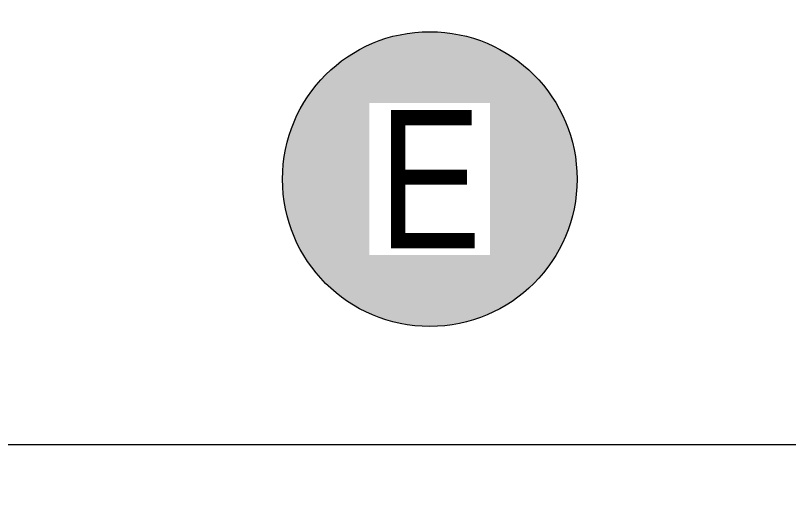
# Model space of a CAD drawing. Header units: feet. Extents: x 0 to 6437249, y 0 to 1884635.
# Drawn here: x 6434979.39 to 6434984.64, y 1884129.31 to 1884132.62 of the extents above; entities that cross this region are included whole.
import ezdxf
from ezdxf import colors
from ezdxf.entities.mleader import LeaderData, LeaderLine
from ezdxf.math import Vec2, Vec3

# ---------------------------------------------------------------- set-up
doc = ezdxf.new("R2010")
doc.units = ezdxf.units.FT
doc.header["$MEASUREMENT"] = 0
doc.linetypes.add('HIDDEN2', pattern=[0.1875, 0.125, -0.0625])
for name, color, linetype, lineweight in [('V-ANNO-LEGN-SYMB-', 7, 'Continuous', 13), ('VF-TOPO-TEXT-', 1, 'Continuous', 25), ('VN-TOPO-TREE', 252, 'Continuous', 13)]:
    doc.layers.add(name, color=color, linetype=linetype, lineweight=lineweight)
doc.layers.add('V-DETL-SYMB-MASK-', color=253, linetype='Continuous')
doc.styles.add('CG-Symbol', font='arial.ttf', dxfattribs={"width": 0.8, "height": 0.09375})
doc.styles.add('NCS1-Anno', font='arial.ttf', dxfattribs={"width": 0.8, "height": 0.1})
doc.styles.get("Standard").update_dxf_attribs({"font": 'arial.ttf'})

# ---------------------------------------------------------------- blocks, each defined once
blk = doc.blocks.new('Backflow Preventer')
h = blk.add_hatch()
h.set_pattern_fill('ANSI38', color=0, scale=0.005, angle=-90, style=0)
h.paths.add_polyline_path([(0, 0), (-0.09, 0.05196), (-0.09, -0.05196)])
at = {"color": 0}
blk.add_line((-0.095, 0), (0.095, 0), dxfattribs=at)
for points in [[(0, 0), (-0.09, 0.05196), (-0.09, -0.05196)], [(0.09, 0), (0, 0.05196), (0, -0.05196)]]:
    blk.add_lwpolyline(points, close=True, dxfattribs=at)
blk = doc.blocks.new('Bollard')
h = blk.add_hatch(color=256)
h.dxf.hatch_style = 1
edge = h.paths.add_edge_path()
edge.add_arc((0, 0), 0.05, 0, 360)
blk.add_circle((0, 0), 0.05)
blk = doc.blocks.new('Catch Basin')
at = {"color": 0}
for p, q in [((-0.01818, 0), (-0.01818, 0.04036)), ((0.01818, 0), (0.01818, 0.04036)), ((-0.06898, 0.02924), (-0.06898, -0.06054)), ((0.06898, 0.02924), (-0.06898, 0.02924)), ((0.06898, -0.06054), (0.06898, 0.02924)), ((-0.06898, 0), (0.06898, 0)), ((-0.06746, -0.06054), (-0.06746, 0)), ((-0.05249, -0.06054), (-0.05249, 0)), ((-0.05097, -0.06054), (-0.05097, 0)), ((-0.03525, -0.06054), (-0.03525, 0)), ((-0.03373, -0.06054), (-0.03373, 0)), ((-0.018, -0.06054), (-0.018, 0)), ((-0.01648, -0.06054), (-0.01648, 0)), ((-0.00076, -0.06054), (-0.00076, 0)), ((0.00076, -0.06054), (0.00076, 0)), ((0.01648, -0.06054), (0.01648, 0)), ((0.018, -0.06054), (0.018, 0)), ((0.03373, -0.06054), (0.03373, 0)), ((0.03525, -0.06054), (0.03525, 0)), ((0.05097, -0.06054), (0.05097, 0)), ((0.05249, -0.06054), (0.05249, 0)), ((0.06777, -0.06054), (0.06777, 0)), ((-0.06898, -0.06054), (0.06898, -0.06054))]:
    blk.add_line(p, q, dxfattribs=at)
for p in [(-0.05173, 0), (-0.03449, 0), (-0.01724, 0), (0, 0), (0.01724, 0), (0.03449, 0), (0.05173, 0)]:
    blk.add_point(p)
blk = doc.blocks.new('Curb Drain')
h = blk.add_hatch(color=256)
h.dxf.hatch_style = 1
edge = h.paths.add_edge_path()
edge.add_arc((0, 0), 0.05, 180, 225)
edge.add_arc((0, 0), 0.05, 225, 315)
edge.add_arc((0, 0), 0.05, 315, 360)
edge.add_line((0.05, 0), (-0.05, 0))
blk.add_line((-0.05, 0), (0.05, 0))
blk.add_circle((0, 0), 0.05)
blk = doc.blocks.new('Communication Box')
at = {"layer": 'V-DETL-SYMB-MASK-'}
h = blk.add_hatch(color=256, dxfattribs=at)
h.dxf.hatch_style = 1
edge = h.paths.add_edge_path()
edge.add_line((0.05, -0.025), (0.05, 0.025))
edge.add_arc((0.025, 0.025), 0.025, 0, 90)
edge.add_line((0.025, 0.05), (-0.025, 0.05))
edge.add_arc((-0.025, 0.025), 0.025, 90, 180)
edge.add_line((-0.05, 0.025), (-0.05, -0.025))
edge.add_arc((-0.025, -0.025), 0.025, 180, 270)
edge.add_line((-0.025, -0.05), (0.025, -0.05))
edge.add_arc((0.025, -0.025), 0.025, 270, 360)
blk.add_lwpolyline([(0.05, -0.025), (0.05, 0.025, 0.414214), (0.025, 0.05), (-0.025, 0.05, 0.414214), (-0.05, 0.025), (-0.05, -0.025, 0.414214), (-0.025, -0.05), (0.025, -0.05, 0.414214)], format="xyb", close=True)
at = {"insert": (0, 0), "char_height": 0.07812, "attachment_point": 5, "style": 'CG-Symbol', "bg_fill": 3, "box_fill_scale": 1.05, "bg_fill_color": 256, "bg_fill_transparency": 0}
blk.add_mtext_dynamic_manual_height_columns('C', width=0.0603822, gutter_width=0.83333, heights=[0], dxfattribs=at)
blk = doc.blocks.new('Communication Cabinet')
at = {"layer": 'V-DETL-SYMB-MASK-'}
h = blk.add_hatch(color=256, dxfattribs=at)
h.dxf.hatch_style = 1
h.paths.add_polyline_path([(0.05, -0.05), (0.05, 0.05), (-0.05, 0.05), (-0.05, -0.05)])
blk.add_lwpolyline([(0.05, -0.05), (0.05, 0.05), (-0.05, 0.05), (-0.05, -0.05)], close=True)
at = {"insert": (0, 0), "char_height": 0.07812, "attachment_point": 5, "style": 'CG-Symbol', "bg_fill": 3, "box_fill_scale": 1.05, "bg_fill_color": 256, "bg_fill_transparency": 0}
blk.add_mtext_dynamic_manual_height_columns('C', width=0.0603822, gutter_width=0.83333, heights=[0], dxfattribs=at)
blk = doc.blocks.new('Communication Pole')
h = blk.add_hatch(color=256)
h.dxf.hatch_style = 1
h.paths.add_polyline_path([(0.03508, 0.03508), (-0.03508, 0.03508), (-0.03508, -0.03508), (0.03508, -0.03508)])
at = {"color": 0}
for p, q in [((-0.0485, -0.04366), (0.03991, 0.05102)), ((-0.03991, -0.05102), (0.0485, 0.04366))]:
    blk.add_line(p, q, dxfattribs=at)
at = {"flags": 128}
blk.add_lwpolyline([(0.03508, 0.03508), (-0.03508, 0.03508), (-0.03508, -0.03508), (0.03508, -0.03508)], close=True, dxfattribs=at)
blk = doc.blocks.new('Tree Coniferous')
for p, q in [((-0.00739, 0.03674), (-0.01009, 0.04859)), ((-0.00406, 0.03946), (-0.00447, 0.04937)), ((-0.00114, 0.04082), (-0.00177, 0.04976)), ((0.00559, 0.03695), (0.00596, 0.04841)), ((0.00303, 0.04), (0.0025, 0.04659)), ((0.00612, 0.02745), (0.01003, 0.04672)), ((0.01197, 0.03551), (0.01556, 0.04713)), ((-0.01363, 0.0348), (-0.01905, 0.0449)), ((-0.00843, 0.02683), (-0.01467, 0.04548)), ((0.01622, 0.0362), (0.02081, 0.04499)), ((-0.00281, 0.02042), (-0.00655, 0.04354)), ((0.01942, 0.03592), (0.02335, 0.04397)), ((-0.0214, 0.03478), (-0.02641, 0.04221)), ((-0.01738, 0.03616), (-0.02112, 0.0416)), ((0.00778, 0.01909), (0.0161, 0.04098)), ((-0.02324, 0.03214), (-0.02856, 0.04052)), ((-0.0006, 0.02002), (-0.00114, 0.03849)), ((0.02262, 0.03313), (0.02546, 0.03909)), ((0.02332, 0.0292), (0.02936, 0.03894)), ((-0.02477, 0.02812), (-0.03304, 0.03704)), ((0.0009, 0.01756), (0.00194, 0.03771)), ((0.01902, 0.02072), (0.03205, 0.03545)), ((-0.01264, 0.01628), (-0.02744, 0.03443)), ((-0.008, 0.01566), (-0.01717, 0.03363)), ((0.00949, 0.01763), (0.01825, 0.0339)), ((0.02812, 0.02477), (0.03704, 0.03304)), ((-0.02072, 0.01902), (-0.03545, 0.03205)), ((-0.01052, 0.01704), (-0.02023, 0.03276)), ((0.00956, 0.01475), (0.02054, 0.03169)), ((-0.0292, 0.02332), (-0.03894, 0.02936)), ((0.03214, 0.02324), (0.04052, 0.02856)), ((0.01628, 0.01264), (0.03443, 0.02744)), ((0.03478, 0.0214), (0.04221, 0.02641)), ((-0.03313, 0.02262), (-0.03909, 0.02546)), ((-0.03592, 0.01942), (-0.04397, 0.02335)), ((-0.00198, 0.00779), (-0.00597, 0.02269)), ((0.00219, 0.00774), (0.00618, 0.02263)), ((0.03616, 0.01738), (0.0416, 0.02112)), ((-0.0362, 0.01622), (-0.04499, 0.02081)), ((-0.01475, 0.00956), (-0.03169, 0.02054)), ((0.01704, 0.01052), (0.03276, 0.02023)), ((0.0348, 0.01363), (0.0449, 0.01905)), ((-0.01763, 0.00949), (-0.0339, 0.01825)), ((0.01566, 0.008), (0.03363, 0.01717)), ((-0.01909, 0.00778), (-0.04098, 0.0161)), ((-0.00561, 0.00576), (-0.01651, 0.01666)), ((0, 0), (-0.0005, 0.01691)), ((0.00576, 0.00561), (0.01666, 0.01651)), ((-0.03551, 0.01197), (-0.04713, 0.01556)), ((0, 0), (0.00802, 0.01489)), ((0.02683, 0.00843), (0.04548, 0.01467)), ((0, 0), (-0.00889, 0.01439)), ((0, 0), (0.0007, 0.01354)), ((0, 0), (-0.00616, 0.01207)), ((0, 0), (0.00737, 0.01137)), ((-0.02745, 0.00612), (-0.04672, 0.01003)), ((0.03674, 0.00739), (0.04859, 0.01009)), ((0, 0), (-0.01489, 0.00802)), ((0, 0), (0.01439, 0.00889)), ((0, 0), (-0.01137, 0.00737)), ((-0.03695, 0.00559), (-0.04841, 0.00596)), ((-0.00774, 0.00219), (-0.02263, 0.00618)), ((0, 0), (0.01207, 0.00616)), ((0.00779, 0.00198), (0.02269, 0.00597)), ((0.02042, 0.00281), (0.04354, 0.00655)), ((0.03946, 0.00406), (0.04937, 0.00447)), ((-0.04, 0.00303), (-0.04659, 0.0025)), ((-0.01756, 0.0009), (-0.03771, 0.00194)), ((0.04082, 0.00114), (0.04976, 0.00177)), ((0, 0), (-0.01691, -0.0005)), ((0, 0), (-0.01439, -0.00889)), ((0, 0), (-0.01354, 0.0007)), ((0, 0), (-0.01207, -0.00616)), ((0, 0), (-0.00802, -0.01489)), ((0, 0), (-0.00737, -0.01137)), ((0, 0), (-0.0007, -0.01354)), ((0, 0), (0.01691, 0.0005)), ((0, 0), (0.00616, -0.01207)), ((0, 0), (0.0005, -0.01691)), ((0, 0), (0.01354, -0.0007)), ((0, 0), (0.01489, -0.00802)), ((0, 0), (0.01137, -0.00737)), ((0, 0), (0.00889, -0.01439)), ((0.02002, 0.0006), (0.03849, 0.00114)), ((-0.04082, -0.00114), (-0.04976, -0.00177)), ((-0.02002, -0.0006), (-0.03849, -0.00114)), ((0.01756, -0.0009), (0.03771, -0.00194)), ((-0.00779, -0.00198), (-0.02269, -0.00597)), ((0.00774, -0.00219), (0.02263, -0.00618)), ((0.04, -0.00303), (0.04659, -0.0025)), ((-0.02042, -0.00281), (-0.04354, -0.00655)), ((-0.03946, -0.00406), (-0.04937, -0.00447)), ((-0.00576, -0.00561), (-0.01666, -0.01651)), ((0.00561, -0.00576), (0.01651, -0.01666)), ((0.02745, -0.00612), (0.04672, -0.01003)), ((0.03695, -0.00559), (0.04841, -0.00596)), ((-0.03674, -0.00739), (-0.04859, -0.01009)), ((-0.00219, -0.00774), (-0.00618, -0.02263)), ((0.00198, -0.00779), (0.00597, -0.02269)), ((0.01909, -0.00778), (0.04098, -0.0161)), ((-0.02683, -0.00843), (-0.04548, -0.01467)), ((-0.01566, -0.008), (-0.03363, -0.01717)), ((0.01475, -0.00956), (0.03169, -0.02054)), ((0.01763, -0.00949), (0.0339, -0.01825)), ((-0.01704, -0.01052), (-0.03276, -0.02023)), ((-0.01628, -0.01264), (-0.03443, -0.02744)), ((0.03551, -0.01197), (0.04713, -0.01556)), ((-0.0348, -0.01363), (-0.0449, -0.01905)), ((-0.00956, -0.01475), (-0.02054, -0.03169)), ((0.008, -0.01566), (0.01717, -0.03363)), ((0.01052, -0.01704), (0.02023, -0.03276)), ((0.01264, -0.01628), (0.02744, -0.03443)), ((0.0362, -0.01622), (0.04499, -0.02081)), ((-0.03616, -0.01738), (-0.0416, -0.02112)), ((-0.00949, -0.01763), (-0.01825, -0.0339)), ((-0.0009, -0.01756), (-0.00194, -0.03771)), ((-0.00778, -0.01909), (-0.0161, -0.04098)), ((0.02072, -0.01902), (0.03545, -0.03205)), ((0.03592, -0.01942), (0.04397, -0.02335)), ((-0.01902, -0.02072), (-0.03205, -0.03545)), ((0.0006, -0.02002), (0.00114, -0.03849)), ((0.00281, -0.02042), (0.00655, -0.04354)), ((-0.03478, -0.0214), (-0.04221, -0.02641)), ((-0.03214, -0.02324), (-0.04052, -0.02856)), ((0.0292, -0.02332), (0.03894, -0.02936)), ((0.03313, -0.02262), (0.03909, -0.02546)), ((-0.02812, -0.02477), (-0.03704, -0.03304)), ((-0.00612, -0.02745), (-0.01003, -0.04672)), ((0.00843, -0.02683), (0.01467, -0.04548)), ((0.02477, -0.02812), (0.03304, -0.03704)), ((-0.02332, -0.0292), (-0.02936, -0.03894)), ((0.02324, -0.03214), (0.02856, -0.04052)), ((-0.02262, -0.03313), (-0.02546, -0.03909)), ((0.01363, -0.0348), (0.01905, -0.0449)), ((0.0214, -0.03478), (0.02641, -0.04221)), ((-0.01942, -0.03592), (-0.02335, -0.04397)), ((-0.01622, -0.0362), (-0.02081, -0.04499)), ((-0.01197, -0.03551), (-0.01556, -0.04713)), ((0.00739, -0.03674), (0.01009, -0.04859)), ((0.01738, -0.03616), (0.02112, -0.0416)), ((-0.00559, -0.03695), (-0.00596, -0.04841)), ((-0.00303, -0.04), (-0.0025, -0.04659)), ((0.00406, -0.03946), (0.00447, -0.04937)), ((0.00114, -0.04082), (0.00177, -0.04976))]:
    blk.add_line(p, q)
blk.add_circle((0, 0), 0.00181)
blk = doc.blocks.new('Drop Inlet')
for p, q in [((-0.075, 0.05), (0.075, 0.05)), ((-0.075, -0.05), (-0.075, 0.05)), ((-0.05, 0.05), (-0.05, -0.05)), ((-0.025, 0.05), (-0.025, -0.05)), ((0, 0.05), (0, -0.05)), ((0.025, 0.05), (0.025, -0.05)), ((0.05, 0.05), (0.05, -0.05)), ((0.075, 0.05), (0.075, -0.05)), ((0.075, -0.05), (-0.075, -0.05))]:
    blk.add_line(p, q)
blk = doc.blocks.new('BOE_TREE 2')
at = {"layer": 'VN-TOPO-TREE', "linetype": 'Continuous'}
blk.add_circle((0, 0), 0.25, dxfattribs=at)
at = {"layer": 'VN-TOPO-TREE', "linetype": 'Continuous', "extrusion": (0, 0, -1)}
for centre, major_axis, start_param, end_param in [((-1.203, 3.306), (0, -1.339), 1.260353, 4.478839), ((0.648, 3.309), (0, -0.883), 1.925618, 5.106172), ((-3.144, 1.635), (0, -2.16), 0.033722, 3.584338), ((2.572, 1.898), (0, -1.763), 1.912869, 5.848053), ((2.761, -1.4), (0, 1.778), 0.300087, 2.858714), ((-2.26, -1.949), (0, 1.795), 2.705187, 6.080508), ((2.007, -3.265), (0, 1.375), 0.757397, 4.592521), ((-0.4, -3.279), (0, 1.414), 1.677447, 4.888559)]:
    blk.add_ellipse(centre, major_axis=major_axis, ratio=0.868425, start_param=start_param, end_param=end_param, dxfattribs=at)
blk = doc.blocks.new('Electrical Air Vent')
h = blk.add_hatch(color=256)
h.dxf.hatch_style = 1
edge = h.paths.add_edge_path()
edge.add_ellipse((0, 0), major_axis=(0.02647, 0), ratio=0.216879, start_angle=1.3528, end_angle=178.6472, ccw=False)
edge.add_line((0.02647, 0.00014), (0.02647, 0.08838))
edge.add_ellipse((0, 0.08852), major_axis=(0.02647, 0), ratio=0.216879, start_angle=181.3528, end_angle=358.6472, ccw=False)
edge.add_line((-0.02647, 0.08838), (-0.02647, 0.00014))
edge = h.paths.add_edge_path()
edge.add_ellipse((0, 0), major_axis=(0.02647, 0), ratio=0.216879, start_angle=0, end_angle=360)
for points in [[(-0.02647, 0.08865), (-0.02647, 0.00014)], [(0.02647, 0.08865), (0.02647, 0.00014)]]:
    blk.add_lwpolyline(points)
for centre in [(0, 0.08852), (0, 0)]:
    blk.add_ellipse(centre, major_axis=(0.02647, 0), ratio=0.216879)
at = {"insert": (0.13456, 0.04426), "char_height": 0.08, "attachment_point": 5, "style": 'NCS1-Anno', "bg_fill": 3, "box_fill_scale": 1.05, "bg_fill_color": 256, "bg_fill_transparency": 0}
blk.add_mtext_dynamic_manual_height_columns('EAV', width=0.0476016, gutter_width=0.11498, heights=[0.02101], dxfattribs=at)
blk = doc.blocks.new('Electric Pull Box (BOE)')
at = {"insert": (0, 0), "char_height": 0.035, "attachment_point": 5, "line_spacing_factor": 0.514286, "style": 'CG-Symbol', "bg_fill": 3, "box_fill_scale": 1.05, "bg_fill_color": 256, "bg_fill_transparency": 0}
blk.add_mtext_dynamic_manual_height_columns('{\\fArial Narrow|b0|i1|c0|p34;EPB}', width=0.06738833, gutter_width=0.833333, heights=[0.025838], dxfattribs=at)
blk.add_lwpolyline([(-0.05, -0.02), (-0.05, 0.02, -0.414214), (-0.045, 0.025), (0.045, 0.025, -0.414214), (0.05, 0.02), (0.05, -0.02, -0.414214), (0.045, -0.025), (-0.045, -0.025, -0.414214)], format="xyb", close=True)
blk = doc.blocks.new('Area Light')
at = {"color": 0}
for p, q in [((0, 0.03125), (0, 0.05)), ((-0.02706, 0.01563), (-0.0433, 0.025)), ((0.02706, 0.01562), (0.0433, 0.025)), ((-0.02706, -0.01562), (-0.0433, -0.025)), ((0.02707, -0.01563), (0.0433, -0.025)), ((0, -0.03125), (0, -0.05))]:
    blk.add_line(p, q, dxfattribs=at)
blk.add_circle((0, 0), 0.03125, dxfattribs=at)
blk = doc.blocks.new('Electric Manhole')
at = {"layer": 'V-DETL-SYMB-MASK-'}
h = blk.add_hatch(color=256, dxfattribs=at)
h.dxf.hatch_style = 1
edge = h.paths.add_edge_path()
edge.add_arc((0, 0), 0.05, 0, 360)
at = {"insert": (0, 0), "char_height": 0.04688, "attachment_point": 5, "style": 'CG-Symbol', "bg_fill": 3, "box_fill_scale": 1.05, "bg_fill_color": 256, "bg_fill_transparency": 0}
blk.add_mtext_dynamic_manual_height_columns('E', width=0.0362293, gutter_width=0.5, heights=[0], dxfattribs=at)
blk.add_circle((0, 0), 0.05)
blk = doc.blocks.new('Street Light')
at = {"color": 0}
for p, q in [((-0.1708, 0.01798), (-0.1708, 0.03371)), ((-0.18638, 0.00899), (-0.2, 0.01686)), ((-0.15523, 0.00899), (-0.14161, 0.01686)), ((-0.18638, -0.00899), (-0.2, -0.01686)), ((-0.15523, -0.00899), (-0.14161, -0.01686)), ((-0.1708, -0.01798), (-0.1708, -0.03371))]:
    blk.add_line(p, q, dxfattribs=at)
for p, q in [((-0.0262, 0.00641), (-0.15303, 0.00273)), ((-0.0262, -0.00641), (-0.15303, -0.00273))]:
    blk.add_line(p, q)
for centre, radius in [((0, 0), 0.02697), ((-0.1708, 0), 0.01798)]:
    blk.add_circle(centre, radius, dxfattribs=at)
blk = doc.blocks.new('Fire Hydrant')
at = {"color": 0}
for p, q in [((-0.08523, 0.04261), (-0.07887, 0.05532)), ((-0.02958, 0.03067), (-0.07887, 0.05532)), ((0.07887, 0.05532), (0.02959, 0.03068)), ((0.08523, 0.04261), (0.07887, 0.05532)), ((-0.03811, 0.01906), (-0.08523, 0.04261)), ((0.03811, 0.01906), (0.08523, 0.04261))]:
    blk.add_line(p, q, dxfattribs=at)
blk.add_circle((0, 0), 0.04261, dxfattribs=at)
blk = doc.blocks.new('Gate')
for centre in [(0.03536, 0.03536), (-0.03536, -0.03536)]:
    blk.add_circle(centre, 0.015)
at = {"insert": (0.00384, 0.00406), "char_height": 0.046875, "attachment_point": 9, "style": 'CG-Symbol', "bg_fill": 3, "box_fill_scale": 1.05, "bg_fill_color": 256, "bg_fill_transparency": 0}
blk.add_mtext_dynamic_manual_height_columns('GT', width=0.0626788, gutter_width=0.5, heights=[0], dxfattribs=at)
h = blk.add_hatch(color=256)
h.dxf.hatch_style = 1
edge = h.paths.add_edge_path()
edge.add_arc((-0.03536, -0.03536), 0.015, 0, 360)
edge = h.paths.add_edge_path()
edge.add_arc((0.03536, 0.03536), 0.015, 0, 360)
blk.add_line((-0.03536, -0.03536), (0.03536, 0.03536))
blk = doc.blocks.new('Gas Valve')
h = blk.add_hatch(color=256)
h.dxf.hatch_style = 1
h.paths.add_polyline_path([(-0.06062, -0.035), (0.06062, 0.035), (0.06062, -0.035), (-0.06062, 0.035)])
blk.add_lwpolyline([(-0.06062, -0.035), (0.06062, 0.035), (0.06062, -0.035), (-0.06062, 0.035)], close=True)
blk.add_circle((0, 0), 0.03)
at = {"insert": (0.11455, 0), "char_height": 0.09375, "attachment_point": 5, "style": 'CG-Symbol', "bg_fill": 3, "box_fill_scale": 1.05, "bg_fill_color": 256, "bg_fill_transparency": 0}
blk.add_mtext_dynamic_manual_height_columns('G', width=0.0758863, gutter_width=1, heights=[0], dxfattribs=at)
blk = doc.blocks.new('Guy Wire')
at = {"color": 0}
blk.add_line((0, 0), (0, 0.10114), dxfattribs=at)
blk = doc.blocks.new('Irrigation Box')
at = {"layer": 'V-DETL-SYMB-MASK-'}
h = blk.add_hatch(color=256, dxfattribs=at)
h.dxf.hatch_style = 1
edge = h.paths.add_edge_path()
edge.add_line((0.09167, -0.025), (0.09167, 0.025))
edge.add_arc((0.06667, 0.025), 0.025, 0, 90)
edge.add_line((0.06667, 0.05), (-0.06667, 0.05))
edge.add_arc((-0.06667, 0.025), 0.025, 90, 180)
edge.add_line((-0.09167, 0.025), (-0.09167, -0.025))
edge.add_arc((-0.06667, -0.025), 0.025, 180, 270)
edge.add_line((-0.06667, -0.05), (0.06667, -0.05))
edge.add_arc((0.06667, -0.025), 0.025, 270, 360)
blk.add_lwpolyline([(0.09167, -0.025), (0.09167, 0.025, 0.414214), (0.06667, 0.05), (-0.06667, 0.05, 0.414214), (-0.09167, 0.025), (-0.09167, -0.025, 0.414214), (-0.06667, -0.05), (0.06667, -0.05, 0.414214)], format="xyb", close=True)
at = {"insert": (0, 0), "char_height": 0.078125, "attachment_point": 5, "style": 'CG-Symbol', "bg_fill": 3, "box_fill_scale": 1.05, "bg_fill_color": 256, "bg_fill_transparency": 0}
blk.add_mtext_dynamic_manual_height_columns('IR', width=0.0869852, gutter_width=0.83333, heights=[0], dxfattribs=at)
blk = doc.blocks.new('Irrigation Valve')
h = blk.add_hatch(color=256)
h.dxf.hatch_style = 1
h.paths.add_polyline_path([(-0.06062, -0.035), (0.06062, 0.035), (0.06062, -0.035), (-0.06062, 0.035)])
blk.add_lwpolyline([(-0.06062, -0.035), (0.06062, 0.035), (0.06062, -0.035), (-0.06062, 0.035)], close=True)
blk.add_circle((0, 0), 0.03)
at = {"insert": (0.12, 0), "char_height": 0.09375, "attachment_point": 5, "style": 'CG-Symbol', "bg_fill": 3, "box_fill_scale": 1.05, "bg_fill_color": 256, "bg_fill_transparency": 0}
blk.add_mtext_dynamic_manual_height_columns('IR', width=0.09375, gutter_width=1, heights=[0], dxfattribs=at)
blk = doc.blocks.new('Electric-Utility Pole')
h = blk.add_hatch(color=256)
h.dxf.hatch_style = 1
edge = h.paths.add_edge_path()
edge.add_arc((0, 0), 0.0416, 0, 360)
at = {"color": 0}
for p, q in [((-0.0485, -0.04366), (0.03991, 0.05102)), ((-0.03991, -0.05102), (0.0485, 0.04366))]:
    blk.add_line(p, q, dxfattribs=at)
blk.add_circle((0, 0), 0.0416, dxfattribs=at)
blk = doc.blocks.new('Tree Palm')
for p, q in [((0, 0), (-0.00921, 0.05)), ((-0.00862, 0.0468), (-0.01148, 0.04909)), ((-0.00828, 0.04494), (-0.00576, 0.04909)), ((-0.00761, 0.04131), (-0.01497, 0.04624)), ((-0.00696, 0.03779), (-0.00226, 0.04339)), ((-0.00569, 0.03091), (0.00409, 0.04216)), ((-0.00639, 0.03483), (-0.0191, 0.04094)), ((-0.00449, 0.02424), (0.00918, 0.04094)), ((-0.00455, 0.02469), (-0.02165, 0.03565)), ((-0.00264, 0.01435), (0.00759, 0.0332)), ((0.02368, 0.00789), (0.04211, 0.03158)), ((0.02381, 0.00806), (0.02729, 0.03157)), ((0.03873, 0.03198), (0.03974, 0.02853)), ((-0.0031, 0.01683), (-0.02419, 0.03116)), ((0.03396, 0.02994), (0.03691, 0.0249)), ((0.01416, 0.00472), (0.0203, 0.0275)), ((0.01938, 0.00646), (0.02411, 0.02831)), ((0.02793, 0.02709), (0.02858, 0.01418)), ((0.03079, 0.02872), (0.03274, 0.01954)), ((0.03793, 0.02621), (0.04477, 0.02709)), ((-0.04266, 0.01897), (-0.04325, 0.02546)), ((-0.03817, 0.02505), (-0.03721, 0.01352)), ((-0.03118, 0.02465), (-0.02112, 0.00302)), ((-0.02763, 0.00395), (-0.04605, 0.02237)), ((-0.03372, 0.02302), (-0.03058, 0.00689)), ((-0.01274, 0.00182), (-0.02705, 0.0222)), ((-0.00106, 0.00577), (0.00791, 0.02342)), ((0.00336, 0.00112), (0.00981, 0.02139)), ((0.00882, 0.00294), (0.01553, 0.02302)), ((0.03516, 0.02265), (0.04286, 0.02179)), ((-0.02133, 0.02098), (-0.00218, 0.01183)), ((-0.04109, 0.01741), (-0.04897, 0.01609)), ((0.03109, 0.01741), (0.04223, 0.01568)), ((0.02888, 0.01457), (0.04286, 0.00957)), ((-0.03569, 0.01201), (-0.04834, 0.00957)), ((-0.01815, 0.01202), (-0.00077, 0.00418)), ((0.02596, 0.01082), (0.04223, 0.0055)), ((0, 0), (0.02368, 0.00789)), ((-0.02919, 0.0055), (-0.0458, 0.00468)), ((0.02065, 0.00688), (0.04095, 0.00143)), ((-0.02403, 0.00343), (-0.04198, -0.00509)), ((-0.01874, 0.00268), (-0.0334, -0.00713)), ((0, 0), (-0.02763, 0.00395)), ((0.00955, 0.00318), (0.02697, -0.00509)), ((0.01563, 0.00521), (0.03079, -0.00306)), ((-0.01384, 0.00198), (-0.02641, -0.00835)), ((0, 0), (-0.01974, -0.01711)), ((-0.00601, 0.00086), (-0.01879, -0.00713)), ((0, 0), (0.01534, -0.01918)), ((0.00513, 0.00171), (0.02284, -0.00754)), ((0.00187, -0.00234), (0.02125, -0.00835)), ((-0.00594, -0.00515), (-0.01751, -0.00876)), ((-0.00412, -0.00357), (-0.00321, -0.01283)), ((0.00217, -0.00271), (-0.00131, -0.01772)), ((-0.00836, -0.00725), (-0.00544, -0.02057)), ((0.00441, -0.0055), (0.00187, -0.02261)), ((0.00629, -0.00787), (0.02824, -0.01283)), ((-0.01175, -0.01018), (-0.00766, -0.02872)), ((0.00791, -0.00998), (0.00314, -0.03157)), ((-0.01293, -0.0112), (-0.02641, -0.0112)), ((-0.01501, -0.01301), (-0.01116, -0.03524)), ((-0.01527, -0.01324), (-0.03753, -0.0165)), ((0.01222, -0.01528), (0.00568, -0.03524)), ((0.01057, -0.01321), (0.03237, -0.0165)), ((-0.01974, -0.01711), (-0.03289, -0.03947)), ((-0.01819, -0.01576), (-0.01561, -0.03891)), ((0.01462, -0.01828), (0.00808, -0.03824)), ((0.01379, -0.01724), (0.03174, -0.02017)), ((-0.02081, -0.01893), (-0.03722, -0.01935)), ((-0.02197, -0.0209), (-0.02006, -0.03972)), ((0.01534, -0.01918), (0.02459, -0.05)), ((-0.02322, -0.02303), (-0.03531, -0.02261)), ((0.01598, -0.0213), (0.03584, -0.02714)), ((-0.02463, -0.02543), (-0.03753, -0.0275)), ((0.01672, -0.02378), (0.00818, -0.04407)), ((0.0174, -0.02602), (0.03487, -0.03308)), ((-0.02548, -0.02686), (-0.02451, -0.0385)), ((-0.02731, -0.02997), (-0.03722, -0.03116)), ((0.01872, -0.03044), (0.01485, -0.04326)), ((-0.02865, -0.03226), (-0.028, -0.03891)), ((0.01936, -0.03255), (0.03519, -0.03959)), ((-0.03014, -0.0348), (-0.03595, -0.03728)), ((0.02081, -0.0374), (0.01803, -0.04652)), ((0.02085, -0.03753), (0.03106, -0.04326)), ((0.02248, -0.04407), (0.02121, -0.04856)), ((0.02248, -0.04204), (0.02788, -0.0457)), ((0.02438, -0.04774), (0.02565, -0.04856))]:
    blk.add_line(p, q)
blk = doc.blocks.new('Storm Manhole')
at = {"layer": 'V-DETL-SYMB-MASK-'}
h = blk.add_hatch(color=256, dxfattribs=at)
h.dxf.hatch_style = 1
edge = h.paths.add_edge_path()
edge.add_arc((0, 0), 0.05, 0, 360)
at = {"insert": (0, 0), "char_height": 0.04688, "attachment_point": 5, "style": 'CG-Symbol', "bg_fill": 3, "box_fill_scale": 1.05, "bg_fill_color": 256, "bg_fill_transparency": 0}
blk.add_mtext_dynamic_manual_height_columns('D', width=0.0326737, gutter_width=0.5, heights=[0], dxfattribs=at)
blk.add_circle((0, 0), 0.05)
blk = doc.blocks.new('Sign')
at = {"color": 0}
for p, q in [((0.13094, -0.018), (-0.13094, -0.018)), ((0.13094, -0.03), (-0.13094, -0.03))]:
    blk.add_line(p, q, dxfattribs=at)
blk.add_circle((0, 0), 0.03, dxfattribs=at)
blk = doc.blocks.new('Sewer Manhole')
at = {"layer": 'V-DETL-SYMB-MASK-'}
h = blk.add_hatch(color=256, dxfattribs=at)
h.dxf.hatch_style = 1
edge = h.paths.add_edge_path()
edge.add_arc((0, 0), 0.05, 0, 360)
at = {"insert": (0, 0), "char_height": 0.04688, "attachment_point": 5, "style": 'CG-Symbol', "bg_fill": 3, "box_fill_scale": 1.05, "bg_fill_color": 256, "bg_fill_transparency": 0}
blk.add_mtext_dynamic_manual_height_columns('S', width=0.0326737, gutter_width=0.5, heights=[0], dxfattribs=at)
blk.add_circle((0, 0), 0.05)
blk = doc.blocks.new('Traffic Signal PB')
at = {"insert": (0, 0), "char_height": 0.035, "attachment_point": 5, "line_spacing_factor": 0.514286, "style": 'CG-Symbol', "bg_fill": 3, "box_fill_scale": 1.05, "bg_fill_color": 256, "bg_fill_transparency": 0}
blk.add_mtext_dynamic_manual_height_columns('{\\fArial Narrow|b0|i1|c0|p34;TSPB}', width=0.0523672, gutter_width=0.833333, heights=[0], dxfattribs=at)
blk.add_lwpolyline([(-0.05, -0.02), (-0.05, 0.02, -0.414214), (-0.045, 0.025), (0.045, 0.025, -0.414214), (0.05, 0.02), (0.05, -0.02, -0.414214), (0.045, -0.025), (-0.045, -0.025, -0.414214)], format="xyb", close=True)
blk = doc.blocks.new('Traffic Signal Cabinet-BOE')
at = {"lineweight": 20, "ltscale": 0.1}
blk.add_lwpolyline([(0.07, -0.05), (0.07, 0.05), (-0.07, 0.05), (-0.07, -0.05)], close=True, dxfattribs=at)
at = {"insert": (0, 0), "char_height": 0.035, "attachment_point": 5, "line_spacing_factor": 0.771429, "style": 'CG-Symbol', "bg_fill": 3, "box_fill_scale": 1.05, "bg_fill_color": 256, "bg_fill_transparency": 0}
blk.add_mtext_dynamic_manual_height_columns('{\\fArial|b0|i1|c0|p34;TS\\PCAB}', width=0.0543283, gutter_width=0.83333, heights=[0], dxfattribs=at)
blk = doc.blocks.new('Traffic Signal Electrolier')
at = {"color": 0}
for p, q in [((0.00002, 0.01752), (-0.46772, 0)), ((-0.5, 0), (-0.46772, 0)), ((-0.49054, -0.02283), (-0.46772, 0)), ((-0.00002, -0.01752), (-0.46772, 0)), ((-0.44489, -0.02283), (-0.46772, 0)), ((-0.46772, -0.03228), (-0.46772, 0)), ((-0.33467, 0), (-0.30239, 0)), ((-0.32522, -0.02283), (-0.30239, 0)), ((-0.30239, -0.03228), (-0.30239, 0)), ((-0.27956, -0.02283), (-0.30239, 0))]:
    blk.add_line(p, q, dxfattribs=at)
at = {"color": 0, "const_width": 0.01443}
for points in [[(-0.47493, 0, 1), (-0.4605, 0, 1)], [(-0.30961, 0, 1), (-0.29517, 0, 1)]]:
    blk.add_lwpolyline(points, format="xyb", close=True, dxfattribs=at)
at = {"color": 0}
blk.add_circle((0, 0), 0.01752, dxfattribs=at)
blk = doc.blocks.new('Pedestrian Pole')
h = blk.add_hatch(color=256)
h.dxf.hatch_style = 1
edge = h.paths.add_edge_path()
edge.add_arc((0, 0), 0.05, 0, 360)
blk.add_circle((0, 0), 0.05)
at = {"insert": (0.08, 0), "char_height": 0.09375, "attachment_point": 4, "style": 'CG-Symbol', "bg_fill": 3, "box_fill_scale": 1.05, "bg_fill_color": 256, "bg_fill_transparency": 0}
blk.add_mtext_dynamic_manual_height_columns('PP', width=0.1361524, gutter_width=1, heights=[0], dxfattribs=at)
blk = doc.blocks.new('Traffic Signal')
at = {"color": 0}
for p, q in [((-0.05038, 0.0805), (-0.05894, 0.0958)), ((-0.03265, 0.0805), (-0.03265, 0.0958)), ((-0.00329, 0.0805), (-0.00329, 0.0958)), ((0.02301, 0.0805), (0.02301, 0.0958)), ((0.05237, 0.07949), (0.06093, 0.0963)), ((-0.05, 0.075), (0.05, 0.075)), ((0, 0), (-0.05, 0.075)), ((0.05, 0.075), (0, 0))]:
    blk.add_line(p, q, dxfattribs=at)
blk.add_solid([(0, 0), (0.05, 0.075), (-0.05, 0.075), (0.05, 0.075)], dxfattribs=at)
blk = doc.blocks.new('Unidentified Box')
at = {"layer": 'V-DETL-SYMB-MASK-'}
h = blk.add_hatch(color=256, dxfattribs=at)
h.dxf.hatch_style = 1
edge = h.paths.add_edge_path()
edge.add_line((0.05, -0.025), (0.05, 0.025))
edge.add_arc((0.025, 0.025), 0.025, 0, 90)
edge.add_line((0.025, 0.05), (-0.025, 0.05))
edge.add_arc((-0.025, 0.025), 0.025, 90, 180)
edge.add_line((-0.05, 0.025), (-0.05, -0.025))
edge.add_arc((-0.025, -0.025), 0.025, 180, 270)
edge.add_line((-0.025, -0.05), (0.025, -0.05))
edge.add_arc((0.025, -0.025), 0.025, 270, 360)
blk.add_lwpolyline([(0.05, -0.025), (0.05, 0.025, 0.414214), (0.025, 0.05), (-0.025, 0.05, 0.414214), (-0.05, 0.025), (-0.05, -0.025, 0.414214), (-0.025, -0.05), (0.025, -0.05, 0.414214)], format="xyb", close=True)
at = {"insert": (0, 0), "char_height": 0.07812, "attachment_point": 5, "style": 'CG-Symbol', "bg_fill": 3, "box_fill_scale": 1.05, "bg_fill_color": 256, "bg_fill_transparency": 0}
blk.add_mtext_dynamic_manual_height_columns('U', width=0.056801, gutter_width=0.83333, heights=[0], dxfattribs=at)
blk = doc.blocks.new('Unidentified Riser')
at = {"layer": 'V-DETL-SYMB-MASK-'}
h = blk.add_hatch(color=256, dxfattribs=at)
h.dxf.hatch_style = 1
edge = h.paths.add_edge_path()
edge.add_line((0.05833, -0.05), (0.05833, 0.025))
edge.add_arc((0.03333, 0.025), 0.025, 0, 90)
edge.add_line((0.03333, 0.05), (-0.05833, 0.05))
edge.add_line((-0.05833, 0.05), (-0.05833, -0.025))
edge.add_arc((-0.03333, -0.025), 0.025, 180, 270)
edge.add_line((-0.03333, -0.05), (0.05833, -0.05))
blk.add_lwpolyline([(0.05833, -0.05), (0.05833, 0.025, 0.414214), (0.03333, 0.05), (-0.05833, 0.05), (-0.05833, -0.025, 0.414214), (-0.03333, -0.05)], format="xyb", close=True)
at = {"insert": (0, 0), "char_height": 0.07812, "attachment_point": 5, "style": 'CG-Symbol', "bg_fill": 3, "box_fill_scale": 1.05, "bg_fill_color": 256, "bg_fill_transparency": 0}
blk.add_mtext_dynamic_manual_height_columns('U', width=0.056801, gutter_width=0.83333, heights=[0], dxfattribs=at)
blk = doc.blocks.new('Water Meter')
at = {"layer": 'V-DETL-SYMB-MASK-'}
h = blk.add_hatch(color=256, dxfattribs=at)
h.dxf.hatch_style = 1
h.paths.add_polyline_path([(0.05, -0.025), (0.05, 0.025), (0.025, 0.05), (-0.025, 0.05), (-0.05, 0.025), (-0.05, -0.025), (-0.025, -0.05), (0.025, -0.05)])
blk.add_lwpolyline([(0.05, -0.025), (0.05, 0.025), (0.025, 0.05), (-0.025, 0.05), (-0.05, 0.025), (-0.05, -0.025), (-0.025, -0.05), (0.025, -0.05)], close=True)
at = {"insert": (0, 0), "char_height": 0.05859, "attachment_point": 5, "style": 'CG-Symbol', "bg_fill": 3, "box_fill_scale": 1.05, "bg_fill_color": 256, "bg_fill_transparency": 0}
blk.add_mtext_dynamic_manual_height_columns('W', width=0.0585938, gutter_width=0.625, heights=[0], dxfattribs=at)
blk = doc.blocks.new('Water Valve')
h = blk.add_hatch(color=256)
h.dxf.hatch_style = 1
h.paths.add_polyline_path([(-0.06062, -0.035), (0.06062, 0.035), (0.06062, -0.035), (-0.06062, 0.035)])
blk.add_lwpolyline([(-0.06062, -0.035), (0.06062, 0.035), (0.06062, -0.035), (-0.06062, 0.035)], close=True)
blk.add_circle((0, 0), 0.03)
at = {"insert": (0.12, 0), "char_height": 0.09375, "attachment_point": 5, "style": 'CG-Symbol', "bg_fill": 3, "box_fill_scale": 1.05, "bg_fill_color": 256, "bg_fill_transparency": 0}
blk.add_mtext_dynamic_manual_height_columns('W', width=0.0986524, gutter_width=1, heights=[0], dxfattribs=at)
blk = doc.blocks.new('Water Vault')
at = {"layer": 'V-DETL-SYMB-MASK-'}
h = blk.add_hatch(color=256, dxfattribs=at)
h.dxf.hatch_style = 1
h.paths.add_polyline_path([(0.04286, -0.04286), (0.04286, 0.04286), (-0.04286, 0.04286), (-0.04286, -0.04286)])
at = {"linetype": 'HIDDEN2', "ltscale": 0.1}
blk.add_lwpolyline([(0.05, -0.03929), (0.05, 0.03929, 0.414214), (0.03929, 0.05), (-0.03929, 0.05, 0.414214), (-0.05, 0.03929), (-0.05, -0.03929, 0.414214), (-0.03929, -0.05), (0.03929, -0.05, 0.414214)], format="xyb", close=True, dxfattribs=at)
blk.add_lwpolyline([(0.04286, -0.04286), (0.04286, 0.04286), (-0.04286, 0.04286), (-0.04286, -0.04286)], close=True)
at = {"insert": (0, 0), "char_height": 0.06696, "attachment_point": 5, "style": 'CG-Symbol', "bg_fill": 3, "box_fill_scale": 1.05, "bg_fill_color": 256, "bg_fill_transparency": 0}
blk.add_mtext_dynamic_manual_height_columns('W', width=0.0669643, gutter_width=0.71429, heights=[0], dxfattribs=at)
blk = doc.blocks.new('Water Riser')
at = {"layer": 'V-DETL-SYMB-MASK-'}
h = blk.add_hatch(color=256, dxfattribs=at)
h.dxf.hatch_style = 1
edge = h.paths.add_edge_path()
edge.add_line((0.05833, -0.05), (0.05833, 0.025))
edge.add_arc((0.03333, 0.025), 0.025, 0, 90)
edge.add_line((0.03333, 0.05), (-0.05833, 0.05))
edge.add_line((-0.05833, 0.05), (-0.05833, -0.025))
edge.add_arc((-0.03333, -0.025), 0.025, 180, 270)
edge.add_line((-0.03333, -0.05), (0.05833, -0.05))
blk.add_lwpolyline([(0.05833, -0.05), (0.05833, 0.025, 0.414214), (0.03333, 0.05), (-0.05833, 0.05), (-0.05833, -0.025, 0.414214), (-0.03333, -0.05)], format="xyb", close=True)
at = {"insert": (0, 0), "char_height": 0.07812, "attachment_point": 5, "style": 'CG-Symbol', "bg_fill": 3, "box_fill_scale": 1.05, "bg_fill_color": 256, "bg_fill_transparency": 0}
blk.add_mtext_dynamic_manual_height_columns('W', width=0.078125, gutter_width=0.83333, heights=[0], dxfattribs=at)
blk = doc.blocks.new('*T211')
at = {"layer": 'Defpoints', "color": 8, "linetype": 'ByBlock', "lineweight": 0, "transparency": 16777216}
for p, q in [((0, 0), (70.5555, 0)), ((0, 0), (0, -149.0885)), ((70.5555, 0), (70.5555, -149.0885)), ((0, -3.7), (70.5555, -3.7)), ((15.6053, -3.7), (15.6053, -149.0885)), ((0, -6.7), (70.5555, -6.7)), ((0, -9.7), (70.5555, -9.7)), ((0, -13.3), (70.5555, -13.3)), ((0, -16.9), (70.5555, -16.9)), ((0, -20.5), (70.5555, -20.5)), ((0, -24.1), (70.5555, -24.1)), ((0, -28.3204), (70.5555, -28.3204)), ((0, -32.5409), (70.5555, -32.5409)), ((0, -36.7613), (70.5555, -36.7613)), ((0, -40.3613), (70.5555, -40.3613)), ((0, -44.6887), (70.5555, -44.6887)), ((0, -48.2887), (70.5555, -48.2887)), ((0, -51.8887), (70.5555, -51.8887)), ((0, -55.4887), (70.5555, -55.4887)), ((0, -59.0887), (70.5555, -59.0887)), ((0, -62.6886), (70.5555, -62.6886)), ((0, -66.2886), (70.5555, -66.2886)), ((0, -69.8886), (70.5555, -69.8886)), ((0, -73.4886), (70.5555, -73.4886)), ((0, -77.0886), (70.5555, -77.0886)), ((0, -80.6886), (70.5555, -80.6886)), ((0, -84.2886), (70.5555, -84.2886)), ((0, -87.8886), (70.5555, -87.8886)), ((0, -91.4886), (70.5555, -91.4886)), ((0, -95.0886), (70.5555, -95.0886)), ((0, -98.6886), (70.5555, -98.6886)), ((0, -102.2886), (70.5555, -102.2886)), ((0, -105.8886), (70.5555, -105.8886)), ((0, -109.4885), (70.5555, -109.4885)), ((0, -113.0885), (70.5555, -113.0885)), ((0, -116.6885), (70.5555, -116.6885)), ((0, -120.2885), (70.5555, -120.2885)), ((0, -123.8885), (70.5555, -123.8885)), ((0, -127.4885), (70.5555, -127.4885)), ((0, -131.0885), (70.5555, -131.0885)), ((0, -134.6885), (70.5555, -134.6885)), ((0, -138.2885), (70.5555, -138.2885)), ((0, -141.8885), (70.5555, -141.8885)), ((0, -145.4885), (70.5555, -145.4885)), ((0, -149.0885), (70.5555, -149.0885))]:
    blk.add_line(p, q, dxfattribs=at)
at = {"layer": 'V-ANNO-LEGN-SYMB-', "color": 0, "transparency": 16777216}
for name, p, xscale, yscale, zscale in [('Backflow Preventer', (7.8026, -8.2), 9.999979999998985, 9.999979999998985, 9.999979999998985), ('Bollard', (7.8026, -11.5), 9.999979999998985, 9.999979999998985, 9.999979999998985), ('Catch Basin', (7.8026, -14.8982), 19.99995999999797, 19.99995999999797, 19.99995999999797), ('Curb Drain', (7.8026, -18.7), 9.999979999998985, 9.999979999998985, 9.999979999998985), ('Communication Box', (7.8026, -22.3), 19.99995999999797, 19.99995999999797, 19.99995999999797), ('Communication Cabinet', (7.8026, -26.2102), 19.99995999999797, 19.99995999999797, 19.99995999999797), ('Communication Pole', (7.8026, -30.4306), 19.99995999999797, 19.99995999999797, 19.99995999999797), ('Tree Coniferous', (7.8026, -34.6511), 39.99984000015188, 39.99984000015188, 39.99984000015188), ('Drop Inlet', (7.8026, -38.5613), 19.99995999999797, 19.99995999999797, 19.99995999999797), ('BOE_TREE 2', (7.9588, -42.5145), 0.4376718898787051, 0.4376718898787051, 0.4376718898787051), ('Electrical Air Vent', (6.4838, -47.3738), 19.99995999999797, 19.99995999999797, 19.99995999999797), ('Electric Pull Box (BOE)', (7.8026, -50.0887), 67.19987545031351, 67.19987545031351, 67.19987545031351), ('Area Light', (7.8026, -53.6887), 19.99995999999797, 19.99995999999797, 19.99995999999797), ('Electric Manhole', (7.8026, -57.2887), 19.99995999999797, 19.99995999999797, 19.99995999999797), ('Street Light', (9.5329, -60.8886), 19.99995999999797, 19.99995999999797, 19.99995999999797), ('Fire Hydrant', (7.8026, -64.6157), 19.99995999999797, 19.99995999999797, 19.99995999999797), ('Gate', (7.8875, -68.1104), 19.99995999999797, 19.99995999999797, 19.99995999999797), ('Gas Valve', (6.8839, -71.6886), 19.99995999999797, 19.99995999999797, 19.99995999999797), ('Guy Wire', (7.8026, -76.3001), 19.99995999999797, 19.99995999999797, 19.99995999999797), ('Irrigation Box', (7.8026, -78.8886), 19.99995999999797, 19.99995999999797, 19.99995999999797), ('Irrigation Valve', (6.7401, -82.4886), 19.99995999999797, 19.99995999999797, 19.99995999999797), ('Electric-Utility Pole', (7.8026, -86.0886), 19.99995999999797, 19.99995999999797, 19.99995999999797), ('Tree Palm', (7.8447, -89.6886), 19.99995999999797, 19.99995999999797, 19.99995999999797), ('Storm Manhole', (7.8026, -93.2886), 19.99995999999797, 19.99995999999797, 19.99995999999797), ('Sign', (7.8026, -96.8886), 19.99995999999797, 19.99995999999797, 19.99995999999797), ('Sewer Manhole', (7.8026, -100.4886), 19.99995999999797, 19.99995999999797, 19.99995999999797), ('Traffic Signal PB', (7.8026, -104.0886), 67.19987545031351, 67.19987545031351, 67.19987545031351), ('Traffic Signal Cabinet-BOE', (7.8026, -107.6886), 33.59993756869486, 33.59993756869486, 33.59993756869486), ('Traffic Signal Electrolier', (12.6274, -111.1409), 19.99995999999797, 19.99995999999797, 19.99995999999797), ('Pedestrian Pole', (6.1411, -114.8885), 19.99995999999797, 19.99995999999797, 19.99995999999797), ('Traffic Signal', (7.7828, -119.4516), 19.99995999999797, 19.99995999999797, 19.99995999999797), ('Unidentified Box', (7.8026, -122.0885), 19.99995999999797, 19.99995999999797, 19.99995999999797), ('Unidentified Riser', (7.8026, -125.6885), 19.99995999999797, 19.99995999999797, 19.99995999999797), ('Water Meter', (7.8026, -129.2885), 19.99995999999797, 19.99995999999797, 19.99995999999797), ('Water Valve', (6.7156, -132.8885), 19.99995999999797, 19.99995999999797, 19.99995999999797), ('Water Vault', (7.8026, -136.4885), 19.99995999999797, 19.99995999999797, 19.99995999999797), ('Water Riser', (7.8026, -140.0885), 19.99995999999797, 19.99995999999797, 19.99995999999797)]:
    blk.add_blockref(name, p, dxfattribs=dict(at, xscale=xscale, yscale=yscale, zscale=zscale))
at = {"layer": 'V-ANNO-LEGN-SYMB-', "color": 2, "transparency": 16777216, "insert": (35.2778, -1.85), "char_height": 2.49999, "width": 70.315536, "attachment_point": 5}
blk.add_mtext('SYMBOL LEGEND', dxfattribs=at)
at = {"layer": 'V-ANNO-LEGN-SYMB-', "color": 1, "transparency": 16777216}
for s, insert, char_height, width, attachment_point in [('SYMBOL', (7.8026, -5.2), 1.79999, 15.365256, 5), ('DESCRIPTION', (16.0053, -5.2), 1.799993, 54.150283, 4), ('BACKFLOW PREVENTER', (16.0053, -8.2), 1.799993, 54.150283, 4), ('BOLLARD', (16.0053, -11.5), 1.79999, 54.150283, 4), ('CATCH BASIN', (16.0053, -15.1), 1.799993, 54.150283, 4), ('CURB DRAIN', (16.0053, -18.7), 1.79999, 54.150283, 4), ('COMMUNICATION BOX', (16.0053, -22.3), 1.799993, 54.150283, 4), ('COMMUNICATION CABINET ', (16.0053, -26.2102), 1.799993, 54.150283, 4), ('COMMUNICATION POLE', (16.0053, -30.4306), 1.799993, 54.150283, 4), ('CONIFEROUS TREE', (16.0053, -34.6511), 1.799993, 54.150283, 4), ('DROP INLET', (16.0053, -38.5613), 1.79999, 54.150283, 4), ('DECIDUOUS TREE', (16.0053, -42.525), 1.799993, 54.150283, 4), ('ELECTRIC AIR VENT', (16.0053, -46.4887), 1.799993, 54.150283, 4), ('ELECTRIC BOX', (16.0053, -50.0887), 1.799993, 54.150283, 4), ('ELECTRIC AREA LIGHT', (16.0053, -53.6887), 1.799993, 54.150283, 4), ('ELECTRIC MANHOLE', (16.0053, -57.2887), 1.799993, 54.150283, 4), ('ELECTRIC STREET LIGHT', (16.0053, -60.8886), 1.799993, 54.150283, 4), ('FIRE HYDRANT', (16.0053, -64.4886), 1.799993, 54.150283, 4), ('GATE', (16.0053, -68.0886), 1.79999, 54.150283, 4), ('GAS VALVE', (16.0053, -71.6886), 1.79999, 54.150283, 4), ('GUY ANCHOR', (16.0053, -75.2886), 1.79999, 54.150283, 4), ('IRRIGATION BOX', (16.0053, -78.8886), 1.799993, 54.150283, 4), ('IRRIGATION VALVE', (16.0053, -82.4886), 1.799993, 54.150283, 4), ('POWER-UTILITY POLE', (16.0053, -86.0886), 1.799993, 54.150283, 4), ('PALM TREE', (16.0053, -89.6886), 1.79999, 54.150283, 4), ('STORM DRAIN MANHOLE', (16.0053, -93.2886), 1.799993, 54.150283, 4), ('SIGN', (16.0053, -96.8886), 1.79999, 54.150283, 4), ('SEWER MANHOLE', (16.0053, -100.4886), 1.799993, 54.150283, 4), ('TRAFFIC SIGNAL BOX', (16.0053, -104.0886), 1.799993, 54.150283, 4), ('TRAFFIC SIGNAL CABINET', (16.0053, -107.6886), 1.799993, 54.150283, 4), ('TRAFFIC SIGNAL ELECTROLIER POLE', (16.0053, -111.2885), 1.799993, 54.150283, 4), ('TRAFFIC SIGNAL PEDESTRIAN POLE', (16.0053, -114.8885), 1.799993, 54.150283, 4), ('TRAFFIC SIGNAL LIGHT', (16.0053, -118.4885), 1.799993, 54.150283, 4), ('UNIDENTIFIED BOX', (16.0053, -122.0885), 1.799993, 54.150283, 4), ('UNIDENTIFIED RISER', (16.0053, -125.6885), 1.799993, 54.150283, 4), ('WATER METER', (16.0053, -129.2885), 1.799993, 54.150283, 4), ('WATER VALVE', (16.0053, -132.8885), 1.799993, 54.150283, 4), ('WATER VAULT', (16.0053, -136.4885), 1.799993, 54.150283, 4), ('WATER RISER', (16.0053, -140.0885), 1.799993, 54.150283, 4), ('BUILDING', (16.0053, -143.6885), 1.79999, 54.150283, 4), ('CONCRETE', (16.0053, -147.2885), 1.79999, 54.150283, 4)]:
    blk.add_mtext(s, dxfattribs=dict(at, insert=insert, char_height=char_height, width=width, attachment_point=attachment_point))

msp = doc.modelspace()

# ---------------------------------------------------------------- leaders
at = {"layer": 'VF-TOPO-TEXT-'}
ml = msp.add_multileader_mtext('Standard', dxfattribs=at)
ml.set_content('GATE', color=256, style='NCS1-Anno')
ml.set_leader_properties()
ml.build(insert=Vec2(0, 0))
ml.multileader.update_dxf_attribs({"leader_type": 2, "dogleg_length": 0.1, "scale": 40})
ctx = ml.context
ctx.base_point, ctx.scale, ctx.landing_gap_size, ctx.plane_origin, ctx.plane_x_axis, ctx.plane_y_axis = Vec3(6435121.9195, 1884194.2129), 40, 1.6, Vec3(6435103.7866, 1884155.6784), Vec3(0, 1), Vec3(-1, 0)
ctx.text_align_type = 2
notes = []
notes.append((ctx, [(0, (0, 0, 0), (0, 0), (1, 0), 1, [])]))
ctx.mtext.insert, ctx.mtext.text_direction, ctx.mtext.rotation, ctx.mtext.width, ctx.mtext.alignment, ctx.mtext.flow_direction = Vec3(6435120.2922, 1884205.1675), Vec3(0, 1), 1.570796, 7.251154, 3, 5
for ctx, leaders in notes:
    for number, flags, end, landing, length, lines in leaders:
        leader = LeaderData()
        leader.index, (leader.has_last_leader_line, leader.has_dogleg_vector, leader.attachment_direction) = number, flags
        leader.last_leader_point, leader.dogleg_vector, leader.dogleg_length = Vec3(end), Vec3(landing), length
        for number, points, colour, breaks in lines:
            line = LeaderLine()
            line.index, line.vertices, line.color, line.breaks = number, Vec3.list(points), colors.encode_raw_color(colour), breaks
            leader.lines.append(line)
        ctx.leaders.append(leader)

# ---------------------------------------------------------------- next in the draw order: block references
msp.add_blockref('*T211', (6434974.3974, 1884188.7938))

# ---------------------------------------------------------------- next in the draw order: leaders
ml = msp.add_multileader_mtext('Standard', dxfattribs=at)
ml.set_content('AC DWY', color=256, style='NCS1-Anno')
ml.set_leader_properties()
ml.build(insert=Vec2(0, 0))
ml.multileader.update_dxf_attribs({"leader_type": 2, "dogleg_length": 0.1, "arrow_head_size": 2, "scale": 20})
ctx = ml.context
ctx.base_point, ctx.scale, ctx.char_height, ctx.arrow_head_size, ctx.landing_gap_size, ctx.plane_origin, ctx.plane_x_axis, ctx.plane_y_axis = Vec3(6435203.7955, 1884447.2097), 20, 2, 2, 0.8, Vec3(6435263.9721, 1884344.7451), Vec3(0, 1), Vec3(-1, 0)
notes = []
notes.append((ctx, [(0, (0, 0, 0), (0, 0), (1, 0), 1, [])]))
ctx.mtext.insert, ctx.mtext.text_direction, ctx.mtext.rotation, ctx.mtext.flow_direction = Vec3(6435202.7785, 1884448.0097), Vec3(0, 1), 1.570796, 5
ml = msp.add_multileader_mtext('Standard', dxfattribs=at)
ml.set_content('DWY', color=256, style='NCS1-Anno')
ml.set_leader_properties()
ml.build(insert=Vec2(0, 0))
ml.multileader.update_dxf_attribs({"leader_type": 2, "dogleg_length": 0.1, "arrow_head_size": 2, "scale": 20})
ctx = ml.context
ctx.base_point, ctx.scale, ctx.char_height, ctx.arrow_head_size, ctx.landing_gap_size, ctx.plane_origin, ctx.plane_x_axis, ctx.plane_y_axis = Vec3(6435203.9227, 1884401.2209), 20, 2, 2, 0.8, Vec3(6435264.1788, 1884295.7236), Vec3(0, 1), Vec3(-1, 0)
notes.append((ctx, [(0, (0, 0, 0), (0, 0), (1, 0), 1, [])]))
ctx.mtext.insert, ctx.mtext.text_direction, ctx.mtext.rotation, ctx.mtext.flow_direction = Vec3(6435202.9852, 1884402.0209), Vec3(0, 1), 1.570796, 5
ml = msp.add_multileader_mtext('Standard', dxfattribs=at)
ml.set_content('DWY', color=256, style='NCS1-Anno')
ml.set_leader_properties()
ml.build(insert=Vec2(0, 0))
ml.multileader.update_dxf_attribs({"leader_type": 2, "dogleg_length": 0.1, "arrow_head_size": 2, "scale": 20})
ctx = ml.context
ctx.base_point, ctx.scale, ctx.char_height, ctx.arrow_head_size, ctx.landing_gap_size, ctx.plane_origin, ctx.plane_x_axis, ctx.plane_y_axis = Vec3(6435201.8445, 1884381.6306), 20, 2, 2, 0.8, Vec3(6435262.1006, 1884276.1334), Vec3(0, 1), Vec3(-1, 0)
notes.append((ctx, [(0, (0, 0, 0), (0, 0), (1, 0), 1, [])]))
ctx.mtext.insert, ctx.mtext.text_direction, ctx.mtext.rotation, ctx.mtext.flow_direction = Vec3(6435200.907, 1884382.4306), Vec3(0, 1), 1.570796, 5
for ctx, leaders in notes:
    for number, flags, end, landing, length, lines in leaders:
        leader = LeaderData()
        leader.index, (leader.has_last_leader_line, leader.has_dogleg_vector, leader.attachment_direction) = number, flags
        leader.last_leader_point, leader.dogleg_vector, leader.dogleg_length = Vec3(end), Vec3(landing), length
        for number, points, colour, breaks in lines:
            line = LeaderLine()
            line.index, line.vertices, line.color, line.breaks = number, Vec3.list(points), colors.encode_raw_color(colour), breaks
            leader.lines.append(line)
        ctx.leaders.append(leader)

doc.saveas('drawing.dxf')
